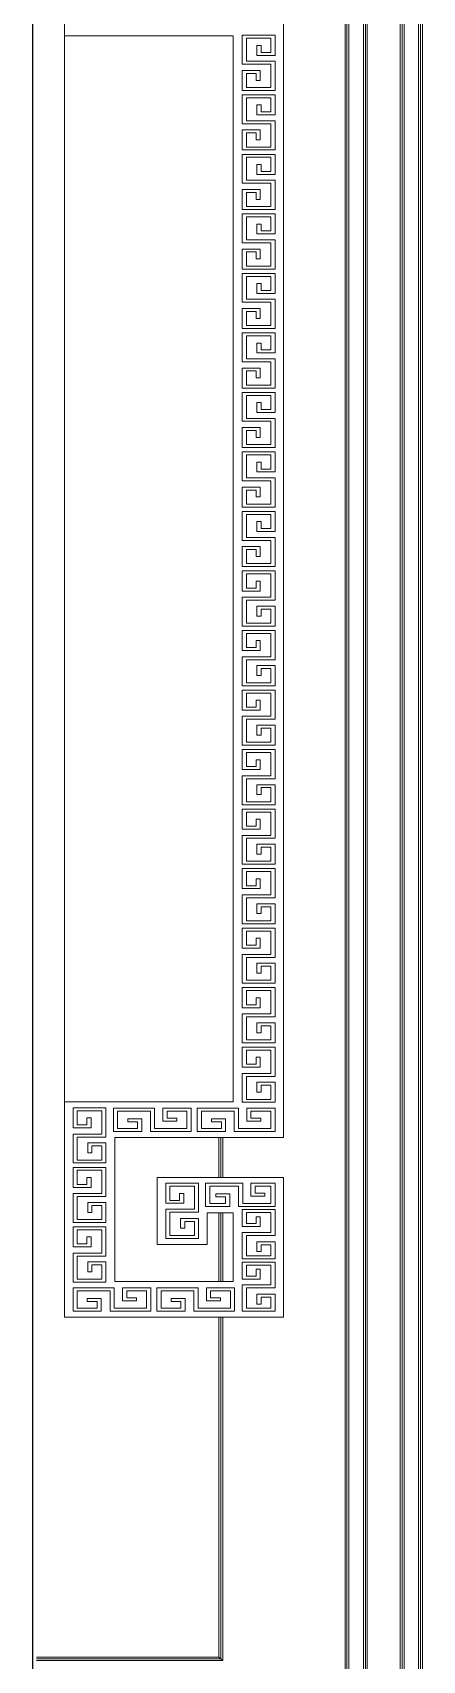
# Model space of a CAD drawing. Extents: x 44111 to 90315, y 4379 to 151689.
# Drawn here: x 70717 to 70950, y 11070 to 12040 of the extents above; entities that cross this region are included whole.
import ezdxf

# ---------------------------------------------------------------- set-up
doc = ezdxf.new("R2010")
doc.units = 0
doc.header["$LTSCALE"] = 1000
doc.header["$MEASUREMENT"] = 0
doc.layers.add('J-LM-门窗洞', color=35, linetype='Continuous')
doc.layers.add('细线', color=8, linetype='Continuous', lineweight=0)

msp = doc.modelspace()

# ---------------------------------------------------------------- linework, layer by layer
at = {"layer": 'J-LM-门窗洞'}
msp.add_line((70717.3, 12979.24), (70717.3, 10579.24), dxfattribs=at)
at = {"layer": '细线'}
for p, q in [((70947.73, 10955.79), (70947.73, 12538.67)), ((70948.9, 12539.6), (70948.9, 10954.86)), ((70950.07, 12540.53), (70950.07, 10953.93)), ((70936.77, 10964.02), (70936.76, 12530.44)), ((70937.93, 10963.09), (70937.93, 12531.36)), ((70939.1, 12532.29), (70939.1, 10962.17)), ((70914.82, 10980.49), (70914.81, 12513.97)), ((70915.98, 12514.89), (70915.99, 10979.56)), ((70917.15, 12515.82), (70917.15, 10978.64)), ((70903.85, 10988.73), (70903.84, 12505.73)), ((70905.01, 10987.8), (70905.01, 12506.66)), ((70906.18, 12507.59), (70906.18, 10986.87)), ((70736.49, 12038.01), (70736.49, 12166.35)), ((70867.03, 12059.22), (70867.03, 11381.25)), ((70837.1, 12038.01), (70736.49, 12038.01)), ((70736.49, 11402.46), (70736.49, 12038.01)), ((70837.1, 11402.46), (70837.1, 12038.01)), ((70842.44, 12038.26), (70842.44, 12021.05)), ((70862.05, 12038.26), (70842.44, 12038.26)), ((70844.94, 12036.49), (70859.56, 12036.49)), ((70844.94, 12022.81), (70844.94, 12036.49)), ((70859.56, 12036.49), (70859.56, 12028.08)), ((70862.05, 12026.32), (70862.05, 12038.26)), ((70851.27, 12032.22), (70851.27, 12026.32)), ((70853.74, 12032.22), (70851.27, 12032.22)), ((70851.27, 12026.32), (70862.05, 12026.32)), ((70853.74, 12028.08), (70853.74, 12032.22)), ((70859.56, 12028.08), (70853.74, 12028.08)), ((70842.44, 12021.05), (70859.56, 12021.05)), ((70842.44, 12017.32), (70842.44, 12005.38)), ((70853.23, 12017.32), (70842.44, 12017.32)), ((70862.05, 12022.81), (70844.94, 12022.81)), ((70844.94, 12015.56), (70850.73, 12015.56)), ((70844.94, 12007.15), (70844.94, 12015.56)), ((70850.73, 12015.56), (70850.73, 12011.42)), ((70853.23, 12011.42), (70853.23, 12017.32)), ((70859.56, 12021.05), (70859.56, 12007.15)), ((70862.05, 12005.38), (70862.05, 12022.81)), ((70842.44, 12005.38), (70862.05, 12005.38)), ((70859.56, 12007.15), (70844.94, 12007.15)), ((70850.73, 12011.42), (70853.23, 12011.42)), ((70842.44, 12002.78), (70842.44, 11985.57)), ((70862.05, 12002.78), (70842.44, 12002.78)), ((70844.94, 12001.01), (70859.56, 12001.01)), ((70844.94, 11987.33), (70844.94, 12001.01)), ((70851.27, 11996.74), (70851.27, 11990.83)), ((70853.74, 11996.74), (70851.27, 11996.74)), ((70853.74, 11992.6), (70853.74, 11996.74)), ((70859.56, 12001.01), (70859.56, 11992.6)), ((70862.05, 11990.83), (70862.05, 12002.78)), ((70842.44, 11985.57), (70859.56, 11985.57)), ((70862.05, 11987.33), (70844.94, 11987.33)), ((70851.27, 11990.83), (70862.05, 11990.83)), ((70859.56, 11992.6), (70853.74, 11992.6)), ((70859.56, 11985.57), (70859.56, 11971.67)), ((70862.05, 11969.9), (70862.05, 11987.33)), ((70842.44, 11981.84), (70842.44, 11969.9)), ((70853.23, 11981.84), (70842.44, 11981.84)), ((70844.94, 11980.07), (70850.73, 11980.07)), ((70844.94, 11971.67), (70844.94, 11980.07)), ((70850.73, 11980.07), (70850.73, 11975.93)), ((70850.73, 11975.93), (70853.23, 11975.93)), ((70853.23, 11975.93), (70853.23, 11981.84)), ((70842.44, 11969.9), (70862.05, 11969.9)), ((70842.44, 11967.3), (70842.44, 11950.09)), ((70862.05, 11967.3), (70842.44, 11967.3)), ((70859.56, 11971.67), (70844.94, 11971.67)), ((70844.94, 11965.53), (70859.56, 11965.53)), ((70844.94, 11951.85), (70844.94, 11965.53)), ((70859.56, 11965.53), (70859.56, 11957.12)), ((70862.05, 11955.36), (70862.05, 11967.3)), ((70851.27, 11961.26), (70851.27, 11955.36)), ((70853.74, 11961.26), (70851.27, 11961.26)), ((70851.27, 11955.36), (70862.05, 11955.36)), ((70853.74, 11957.12), (70853.74, 11961.26)), ((70859.56, 11957.12), (70853.74, 11957.12)), ((70842.44, 11950.09), (70859.56, 11950.09)), ((70842.44, 11946.36), (70842.44, 11934.42)), ((70853.23, 11946.36), (70842.44, 11946.36)), ((70862.05, 11951.85), (70844.94, 11951.85)), ((70853.23, 11940.45), (70853.23, 11946.36)), ((70859.56, 11950.09), (70859.56, 11936.19)), ((70862.05, 11934.42), (70862.05, 11951.85)), ((70844.94, 11944.6), (70850.73, 11944.6)), ((70844.94, 11936.19), (70844.94, 11944.6)), ((70859.56, 11936.19), (70844.94, 11936.19)), ((70850.73, 11944.6), (70850.73, 11940.45)), ((70850.73, 11940.45), (70853.23, 11940.45)), ((70842.44, 11934.42), (70862.05, 11934.42)), ((70842.44, 11931.82), (70842.44, 11914.61)), ((70862.05, 11931.82), (70842.44, 11931.82)), ((70844.94, 11930.05), (70859.56, 11930.05)), ((70844.94, 11916.37), (70844.94, 11930.05)), ((70859.56, 11930.05), (70859.56, 11921.64)), ((70862.05, 11919.87), (70862.05, 11931.82)), ((70851.27, 11925.78), (70851.27, 11919.87)), ((70853.74, 11925.78), (70851.27, 11925.78)), ((70851.27, 11919.87), (70862.05, 11919.87)), ((70853.74, 11921.64), (70853.74, 11925.78)), ((70859.56, 11921.64), (70853.74, 11921.64)), ((70842.44, 11914.61), (70859.56, 11914.61)), ((70842.44, 11910.88), (70842.44, 11898.94)), ((70853.23, 11910.88), (70842.44, 11910.88)), ((70862.05, 11916.37), (70844.94, 11916.37)), ((70844.94, 11909.11), (70850.73, 11909.11)), ((70844.94, 11900.71), (70844.94, 11909.11)), ((70850.73, 11909.11), (70850.73, 11904.98)), ((70853.23, 11904.98), (70853.23, 11910.88)), ((70859.56, 11914.61), (70859.56, 11900.71)), ((70862.05, 11898.94), (70862.05, 11916.37)), ((70842.44, 11898.94), (70862.05, 11898.94)), ((70859.56, 11900.71), (70844.94, 11900.71)), ((70850.73, 11904.98), (70853.23, 11904.98)), ((70842.44, 11896.34), (70842.44, 11879.13)), ((70862.05, 11896.34), (70842.44, 11896.34)), ((70844.94, 11894.57), (70859.56, 11894.57)), ((70844.94, 11880.89), (70844.94, 11894.57)), ((70851.27, 11890.3), (70851.27, 11884.39)), ((70853.74, 11890.3), (70851.27, 11890.3)), ((70853.74, 11886.16), (70853.74, 11890.3)), ((70859.56, 11894.57), (70859.56, 11886.16)), ((70862.05, 11884.39), (70862.05, 11896.34)), ((70842.44, 11879.13), (70859.56, 11879.13)), ((70862.05, 11880.89), (70844.94, 11880.89)), ((70851.27, 11884.39), (70862.05, 11884.39)), ((70859.56, 11886.16), (70853.74, 11886.16)), ((70859.56, 11879.13), (70859.56, 11865.23)), ((70862.05, 11863.46), (70862.05, 11880.89)), ((70842.44, 11875.4), (70842.44, 11863.46)), ((70853.23, 11875.4), (70842.44, 11875.4)), ((70844.94, 11873.63), (70850.73, 11873.63)), ((70844.94, 11865.23), (70844.94, 11873.63)), ((70850.73, 11873.63), (70850.73, 11869.49)), ((70850.73, 11869.49), (70853.23, 11869.49)), ((70853.23, 11869.49), (70853.23, 11875.4)), ((70842.44, 11863.46), (70862.05, 11863.46)), ((70842.44, 11860.86), (70842.44, 11843.65)), ((70862.05, 11860.86), (70842.44, 11860.86)), ((70859.56, 11865.23), (70844.94, 11865.23)), ((70844.94, 11859.09), (70859.56, 11859.09)), ((70844.94, 11845.41), (70844.94, 11859.09)), ((70859.56, 11859.09), (70859.56, 11850.68)), ((70862.05, 11848.91), (70862.05, 11860.86)), ((70851.27, 11854.82), (70851.27, 11848.91)), ((70853.74, 11854.82), (70851.27, 11854.82)), ((70851.27, 11848.91), (70862.05, 11848.91)), ((70853.74, 11850.68), (70853.74, 11854.82)), ((70859.56, 11850.68), (70853.74, 11850.68)), ((70842.44, 11843.65), (70859.56, 11843.65)), ((70842.44, 11839.92), (70842.44, 11827.98)), ((70853.23, 11839.92), (70842.44, 11839.92)), ((70862.05, 11845.41), (70844.94, 11845.41)), ((70853.23, 11834.01), (70853.23, 11839.92)), ((70859.56, 11843.65), (70859.56, 11829.75)), ((70862.05, 11827.98), (70862.05, 11845.41)), ((70844.94, 11838.16), (70850.73, 11838.16)), ((70844.94, 11829.75), (70844.94, 11838.16)), ((70859.56, 11829.75), (70844.94, 11829.75)), ((70850.73, 11838.16), (70850.73, 11834.01)), ((70850.73, 11834.01), (70853.23, 11834.01)), ((70842.44, 11827.98), (70862.05, 11827.98)), ((70842.44, 11825.38), (70842.44, 11808.16)), ((70862.05, 11825.38), (70842.44, 11825.38)), ((70844.94, 11823.61), (70859.56, 11823.61)), ((70844.94, 11809.93), (70844.94, 11823.61)), ((70859.56, 11823.61), (70859.56, 11815.2)), ((70862.05, 11813.43), (70862.05, 11825.38)), ((70862.05, 11809.93), (70844.94, 11809.93)), ((70851.27, 11819.34), (70851.27, 11813.43)), ((70853.74, 11819.34), (70851.27, 11819.34)), ((70851.27, 11813.43), (70862.05, 11813.43)), ((70853.74, 11815.2), (70853.74, 11819.34)), ((70859.56, 11815.2), (70853.74, 11815.2)), ((70862.05, 11792.5), (70862.05, 11809.93)), ((70842.44, 11808.16), (70859.56, 11808.16)), ((70842.44, 11804.44), (70842.45, 11792.5)), ((70853.23, 11804.44), (70842.44, 11804.44)), ((70844.94, 11802.67), (70850.73, 11802.67)), ((70844.94, 11794.27), (70844.94, 11802.67)), ((70850.73, 11802.67), (70850.73, 11798.53)), ((70853.23, 11798.53), (70853.23, 11804.44)), ((70859.56, 11808.16), (70859.56, 11794.27)), ((70842.45, 11792.5), (70862.05, 11792.5)), ((70859.56, 11794.27), (70844.94, 11794.27)), ((70850.73, 11798.53), (70853.23, 11798.53)), ((70842.45, 11789.9), (70842.45, 11772.69)), ((70862.05, 11789.9), (70842.45, 11789.9)), ((70844.94, 11788.13), (70859.56, 11788.13)), ((70844.94, 11774.45), (70844.94, 11788.13)), ((70851.27, 11783.86), (70851.27, 11777.95)), ((70853.74, 11783.86), (70851.27, 11783.86)), ((70853.74, 11779.72), (70853.74, 11783.86)), ((70859.56, 11788.13), (70859.56, 11779.72)), ((70862.05, 11777.95), (70862.05, 11789.9)), ((70842.45, 11772.69), (70859.56, 11772.69)), ((70862.05, 11774.45), (70844.94, 11774.45)), ((70851.27, 11777.95), (70862.05, 11777.95)), ((70859.56, 11779.72), (70853.74, 11779.72)), ((70859.56, 11772.69), (70859.56, 11758.78)), ((70862.05, 11757.02), (70862.05, 11774.45)), ((70842.45, 11768.96), (70842.45, 11757.02)), ((70853.23, 11768.96), (70842.45, 11768.96)), ((70844.94, 11767.19), (70850.73, 11767.19)), ((70844.94, 11758.78), (70844.94, 11767.19)), ((70850.73, 11767.19), (70850.73, 11763.05)), ((70850.73, 11763.05), (70853.23, 11763.05)), ((70853.23, 11763.05), (70853.23, 11768.96)), ((70842.45, 11757.02), (70862.05, 11757.02)), ((70842.45, 11754.41), (70842.45, 11737.21)), ((70862.05, 11754.41), (70842.45, 11754.41)), ((70859.56, 11758.78), (70844.94, 11758.78)), ((70844.94, 11752.65), (70859.56, 11752.65)), ((70844.94, 11738.97), (70844.94, 11752.65)), ((70859.56, 11752.65), (70859.56, 11744.24)), ((70862.05, 11742.47), (70862.05, 11754.41)), ((70851.27, 11748.38), (70851.27, 11742.47)), ((70853.74, 11748.38), (70851.27, 11748.38)), ((70851.27, 11742.47), (70862.05, 11742.47)), ((70853.74, 11744.24), (70853.74, 11748.38)), ((70859.56, 11744.24), (70853.74, 11744.24)), ((70842.45, 11737.21), (70859.56, 11737.21)), ((70842.45, 11733.48), (70842.45, 11721.54)), ((70853.23, 11733.48), (70842.45, 11733.48)), ((70862.05, 11738.97), (70844.94, 11738.97)), ((70853.23, 11727.57), (70853.23, 11733.48)), ((70859.56, 11737.21), (70859.56, 11723.31)), ((70862.05, 11721.54), (70862.05, 11738.97)), ((70844.94, 11731.71), (70850.73, 11731.71)), ((70844.94, 11723.31), (70844.94, 11731.71)), ((70859.56, 11723.31), (70844.94, 11723.31)), ((70850.73, 11731.71), (70850.73, 11727.57)), ((70850.73, 11727.57), (70853.23, 11727.57)), ((70842.45, 11721.54), (70862.05, 11721.54)), ((70842.45, 11718.94), (70842.45, 11706.99)), ((70862.05, 11718.94), (70842.45, 11718.94)), ((70844.94, 11717.17), (70859.56, 11717.17)), ((70844.94, 11708.76), (70844.94, 11717.17)), ((70850.73, 11712.9), (70850.73, 11708.76)), ((70853.23, 11712.9), (70850.73, 11712.9)), ((70853.23, 11706.99), (70853.23, 11712.9)), ((70859.56, 11717.17), (70859.56, 11703.27)), ((70862.05, 11701.5), (70862.05, 11718.94)), ((70842.45, 11706.99), (70853.23, 11706.99)), ((70842.45, 11703.27), (70842.45, 11686.06)), ((70859.56, 11703.27), (70842.45, 11703.27)), ((70850.73, 11708.76), (70844.94, 11708.76)), ((70844.94, 11701.5), (70862.05, 11701.5)), ((70844.94, 11687.83), (70844.94, 11701.5)), ((70851.27, 11698), (70851.27, 11692.09)), ((70862.05, 11698), (70851.27, 11698)), ((70853.74, 11696.23), (70859.56, 11696.23)), ((70853.74, 11692.09), (70853.74, 11696.23)), ((70859.56, 11696.23), (70859.56, 11687.83)), ((70862.05, 11686.06), (70862.05, 11698)), ((70842.45, 11686.06), (70862.05, 11686.06)), ((70859.56, 11687.83), (70844.94, 11687.83)), ((70851.27, 11692.09), (70853.74, 11692.09)), ((70842.45, 11683.46), (70842.45, 11671.51)), ((70862.05, 11683.46), (70842.45, 11683.46)), ((70844.94, 11681.69), (70859.56, 11681.69)), ((70844.94, 11673.28), (70844.94, 11681.69)), ((70850.73, 11677.42), (70850.73, 11673.28)), ((70853.23, 11677.42), (70850.73, 11677.42)), ((70853.23, 11671.51), (70853.23, 11677.42)), ((70859.56, 11681.69), (70859.56, 11667.79)), ((70862.05, 11666.02), (70862.05, 11683.46)), ((70842.45, 11671.51), (70853.23, 11671.51)), ((70842.45, 11667.79), (70842.45, 11650.58)), ((70859.56, 11667.79), (70842.45, 11667.79)), ((70850.73, 11673.28), (70844.94, 11673.28)), ((70844.94, 11666.02), (70862.05, 11666.02)), ((70844.94, 11652.34), (70844.94, 11666.02)), ((70851.27, 11662.52), (70851.27, 11656.61)), ((70862.05, 11662.52), (70851.27, 11662.52)), ((70851.27, 11656.61), (70853.74, 11656.61)), ((70853.74, 11660.75), (70859.56, 11660.75)), ((70853.74, 11656.61), (70853.74, 11660.75)), ((70859.56, 11660.75), (70859.56, 11652.34)), ((70862.05, 11650.58), (70862.05, 11662.52)), ((70842.45, 11650.58), (70862.05, 11650.58)), ((70842.45, 11647.97), (70842.45, 11636.03)), ((70862.05, 11647.97), (70842.45, 11647.97)), ((70859.56, 11652.34), (70844.94, 11652.34)), ((70844.94, 11646.21), (70859.56, 11646.21)), ((70844.94, 11637.8), (70844.94, 11646.21)), ((70859.56, 11646.21), (70859.56, 11632.31)), ((70862.05, 11630.54), (70862.05, 11647.97)), ((70842.45, 11636.03), (70853.23, 11636.03)), ((70850.73, 11637.8), (70844.94, 11637.8)), ((70850.73, 11641.94), (70850.73, 11637.8)), ((70853.23, 11641.94), (70850.73, 11641.94)), ((70853.23, 11636.03), (70853.23, 11641.94)), ((70842.45, 11632.31), (70842.45, 11615.1)), ((70859.56, 11632.31), (70842.45, 11632.31)), ((70844.94, 11630.54), (70862.05, 11630.54)), ((70844.94, 11616.87), (70844.94, 11630.54)), ((70851.27, 11627.04), (70851.27, 11621.13)), ((70862.05, 11627.04), (70851.27, 11627.04)), ((70862.05, 11615.1), (70862.05, 11627.04)), ((70859.56, 11616.87), (70844.94, 11616.87)), ((70851.27, 11621.13), (70853.74, 11621.13)), ((70853.74, 11625.27), (70859.56, 11625.27)), ((70853.74, 11621.13), (70853.74, 11625.27)), ((70859.56, 11625.27), (70859.56, 11616.87)), ((70842.45, 11615.1), (70862.05, 11615.1)), ((70842.45, 11612.5), (70842.45, 11600.55)), ((70862.05, 11612.5), (70842.45, 11612.5)), ((70844.94, 11610.73), (70859.56, 11610.73)), ((70844.94, 11602.32), (70844.94, 11610.73)), ((70850.73, 11606.46), (70850.73, 11602.32)), ((70853.23, 11606.46), (70850.73, 11606.46)), ((70853.23, 11600.55), (70853.23, 11606.46)), ((70859.56, 11610.73), (70859.56, 11596.83)), ((70862.05, 11595.06), (70862.05, 11612.5)), ((70842.45, 11600.55), (70853.23, 11600.55)), ((70842.45, 11596.83), (70842.45, 11579.62)), ((70859.56, 11596.83), (70842.45, 11596.83)), ((70850.73, 11602.32), (70844.94, 11602.32)), ((70844.94, 11595.06), (70862.05, 11595.06)), ((70844.94, 11581.38), (70844.94, 11595.06)), ((70851.27, 11591.56), (70851.27, 11585.65)), ((70862.05, 11591.56), (70851.27, 11591.56)), ((70853.74, 11589.79), (70859.56, 11589.79)), ((70853.74, 11585.65), (70853.74, 11589.79)), ((70859.56, 11589.79), (70859.56, 11581.38)), ((70862.05, 11579.62), (70862.05, 11591.56)), ((70842.45, 11579.62), (70862.05, 11579.62)), ((70842.45, 11577.01), (70842.45, 11565.07)), ((70862.05, 11577.01), (70842.45, 11577.01)), ((70859.56, 11581.38), (70844.94, 11581.38)), ((70851.27, 11585.65), (70853.74, 11585.65)), ((70862.05, 11559.58), (70862.05, 11577.01)), ((70844.94, 11575.25), (70859.56, 11575.25)), ((70844.94, 11566.84), (70844.94, 11575.25)), ((70850.73, 11570.98), (70850.73, 11566.84)), ((70853.23, 11570.98), (70850.73, 11570.98)), ((70853.23, 11565.07), (70853.23, 11570.98)), ((70859.56, 11575.25), (70859.56, 11561.35)), ((70842.45, 11565.07), (70853.23, 11565.07)), ((70842.45, 11561.35), (70842.45, 11544.14)), ((70859.56, 11561.35), (70842.45, 11561.35)), ((70850.73, 11566.84), (70844.94, 11566.84)), ((70844.94, 11559.58), (70862.05, 11559.58)), ((70844.94, 11545.9), (70844.94, 11559.58)), ((70851.27, 11556.08), (70851.27, 11550.17)), ((70862.05, 11556.08), (70851.27, 11556.08)), ((70851.27, 11550.17), (70853.74, 11550.17)), ((70853.74, 11554.31), (70859.56, 11554.31)), ((70853.74, 11550.17), (70853.74, 11554.31)), ((70859.56, 11554.31), (70859.56, 11545.9)), ((70862.05, 11544.14), (70862.05, 11556.08)), ((70842.45, 11544.14), (70862.05, 11544.14)), ((70842.45, 11541.53), (70842.45, 11529.59)), ((70862.05, 11541.53), (70842.45, 11541.53)), ((70859.56, 11545.9), (70844.94, 11545.9)), ((70844.94, 11539.77), (70859.56, 11539.77)), ((70844.94, 11531.36), (70844.94, 11539.77)), ((70859.56, 11539.77), (70859.56, 11525.87)), ((70862.05, 11524.1), (70862.05, 11541.53)), ((70842.45, 11529.59), (70853.23, 11529.59)), ((70850.73, 11531.36), (70844.94, 11531.36)), ((70850.73, 11535.5), (70850.73, 11531.36)), ((70853.23, 11535.5), (70850.73, 11535.5)), ((70853.23, 11529.59), (70853.23, 11535.5)), ((70842.45, 11525.87), (70842.45, 11508.66)), ((70859.56, 11525.87), (70842.45, 11525.87)), ((70844.94, 11524.1), (70862.05, 11524.1)), ((70844.94, 11510.43), (70844.94, 11524.1)), ((70851.27, 11520.6), (70851.27, 11514.69)), ((70862.05, 11520.6), (70851.27, 11520.6)), ((70853.74, 11518.83), (70859.56, 11518.83)), ((70853.74, 11514.69), (70853.74, 11518.83)), ((70859.56, 11518.83), (70859.56, 11510.43)), ((70862.05, 11508.66), (70862.05, 11520.6)), ((70859.56, 11510.43), (70844.94, 11510.43)), ((70851.27, 11514.69), (70853.74, 11514.69)), ((70842.45, 11508.66), (70862.05, 11508.66)), ((70842.45, 11506.06), (70842.45, 11494.11)), ((70862.05, 11506.06), (70842.45, 11506.06)), ((70844.94, 11504.29), (70859.56, 11504.29)), ((70844.94, 11495.88), (70844.94, 11504.29)), ((70850.74, 11500.02), (70850.74, 11495.88)), ((70853.23, 11500.02), (70850.74, 11500.02)), ((70853.23, 11494.11), (70853.23, 11500.02)), ((70859.56, 11504.29), (70859.56, 11490.39)), ((70862.05, 11488.62), (70862.05, 11506.06)), ((70842.45, 11494.11), (70853.23, 11494.11)), ((70842.45, 11490.39), (70842.45, 11473.18)), ((70859.56, 11490.39), (70842.45, 11490.39)), ((70850.74, 11495.88), (70844.94, 11495.88)), ((70844.94, 11488.62), (70862.05, 11488.62)), ((70844.94, 11474.94), (70844.94, 11488.62)), ((70851.27, 11485.12), (70851.27, 11479.21)), ((70862.05, 11485.12), (70851.27, 11485.12)), ((70853.74, 11483.35), (70859.56, 11483.35)), ((70853.74, 11479.21), (70853.74, 11483.35)), ((70859.56, 11483.35), (70859.56, 11474.94)), ((70862.05, 11473.18), (70862.05, 11485.12)), ((70842.45, 11473.18), (70862.05, 11473.18)), ((70842.45, 11470.57), (70842.45, 11458.63)), ((70862.05, 11470.57), (70842.45, 11470.57)), ((70859.56, 11474.94), (70844.94, 11474.94)), ((70851.27, 11479.21), (70853.74, 11479.21)), ((70862.05, 11453.14), (70862.05, 11470.57)), ((70844.94, 11468.81), (70859.56, 11468.81)), ((70844.94, 11460.4), (70844.94, 11468.81)), ((70850.74, 11460.4), (70844.94, 11460.4)), ((70850.74, 11464.54), (70850.74, 11460.4)), ((70853.23, 11464.54), (70850.74, 11464.54)), ((70853.23, 11458.63), (70853.23, 11464.54)), ((70859.56, 11468.81), (70859.56, 11454.91)), ((70842.45, 11458.63), (70853.23, 11458.63)), ((70842.45, 11454.91), (70842.45, 11437.69)), ((70859.56, 11454.91), (70842.45, 11454.91)), ((70844.94, 11453.14), (70862.05, 11453.14)), ((70844.94, 11439.46), (70844.94, 11453.14)), ((70851.27, 11449.64), (70851.27, 11443.73)), ((70862.05, 11449.64), (70851.27, 11449.64)), ((70851.27, 11443.73), (70853.74, 11443.73)), ((70853.74, 11447.87), (70859.56, 11447.87)), ((70853.74, 11443.73), (70853.74, 11447.87)), ((70859.56, 11447.87), (70859.56, 11439.46)), ((70862.05, 11437.69), (70862.05, 11449.64)), ((70842.45, 11437.69), (70862.05, 11437.69)), ((70842.45, 11435.09), (70842.45, 11423.15)), ((70862.05, 11435.09), (70842.45, 11435.09)), ((70859.56, 11439.46), (70844.94, 11439.46)), ((70844.94, 11433.32), (70859.56, 11433.32)), ((70844.94, 11424.92), (70844.94, 11433.32)), ((70859.56, 11433.32), (70859.56, 11419.43)), ((70862.05, 11417.66), (70862.05, 11435.09)), ((70842.45, 11423.15), (70853.23, 11423.15)), ((70850.74, 11424.92), (70844.94, 11424.92)), ((70850.74, 11429.06), (70850.74, 11424.92)), ((70853.23, 11429.06), (70850.74, 11429.06)), ((70853.23, 11423.15), (70853.23, 11429.06)), ((70842.45, 11419.43), (70842.45, 11402.22)), ((70859.56, 11419.43), (70842.45, 11419.43)), ((70844.94, 11417.66), (70862.05, 11417.66)), ((70844.94, 11403.98), (70844.94, 11417.66)), ((70851.27, 11414.16), (70851.27, 11408.25)), ((70862.05, 11414.16), (70851.27, 11414.16)), ((70853.74, 11412.39), (70859.56, 11412.39)), ((70853.74, 11408.25), (70853.74, 11412.39)), ((70859.56, 11412.39), (70859.56, 11403.98)), ((70862.05, 11402.22), (70862.05, 11414.16)), ((70736.49, 11402.46), (70837.1, 11402.46)), ((70736.49, 11274.12), (70736.49, 11402.46)), ((70842.45, 11402.22), (70862.05, 11402.22)), ((70859.56, 11403.98), (70844.94, 11403.98)), ((70851.27, 11408.25), (70853.74, 11408.25)), ((70741.48, 11398.93), (70741.48, 11386.98)), ((70761.09, 11398.93), (70741.48, 11398.93)), ((70743.98, 11397.16), (70758.59, 11397.16)), ((70743.98, 11388.75), (70743.98, 11397.16)), ((70749.77, 11392.89), (70749.77, 11388.75)), ((70752.27, 11392.89), (70749.77, 11392.89)), ((70752.27, 11386.98), (70752.27, 11392.89)), ((70758.59, 11397.16), (70758.59, 11383.26)), ((70761.09, 11381.49), (70761.09, 11398.93)), ((70765.59, 11398.68), (70765.59, 11384.78)), ((70790.19, 11398.68), (70765.59, 11398.68)), ((70768.09, 11396.91), (70787.7, 11396.91)), ((70768.09, 11386.55), (70768.09, 11396.91)), ((70782.46, 11392.43), (70774.11, 11392.43)), ((70774.11, 11392.43), (70774.11, 11390.66)), ((70782.46, 11384.78), (70782.46, 11392.43)), ((70787.7, 11396.91), (70787.7, 11384.78)), ((70790.19, 11386.55), (70790.19, 11398.68)), ((70795.15, 11398.68), (70795.15, 11391.03)), ((70811.99, 11398.68), (70795.15, 11398.68)), ((70797.62, 11396.91), (70809.49, 11396.91)), ((70797.62, 11392.8), (70797.62, 11396.91)), ((70803.48, 11392.8), (70797.62, 11392.8)), ((70803.48, 11391.03), (70803.48, 11392.8)), ((70809.49, 11396.91), (70809.49, 11386.55)), ((70811.99, 11384.78), (70811.99, 11398.68)), ((70815.65, 11398.68), (70815.65, 11384.78)), ((70840.26, 11398.68), (70815.65, 11398.68)), ((70818.15, 11396.91), (70837.76, 11396.91)), ((70818.15, 11386.55), (70818.15, 11396.91)), ((70832.52, 11392.43), (70824.17, 11392.43)), ((70824.17, 11392.43), (70824.17, 11390.66)), ((70832.52, 11384.78), (70832.52, 11392.43)), ((70837.76, 11396.91), (70837.76, 11384.78)), ((70840.26, 11386.55), (70840.26, 11398.68)), ((70845.19, 11398.68), (70845.19, 11391.03)), ((70862.05, 11398.68), (70845.19, 11398.68)), ((70847.69, 11396.91), (70859.56, 11396.91)), ((70847.69, 11392.8), (70847.69, 11396.91)), ((70853.54, 11392.8), (70847.69, 11392.8)), ((70853.54, 11391.03), (70853.54, 11392.8)), ((70859.56, 11396.91), (70859.56, 11386.55)), ((70862.05, 11384.78), (70862.05, 11398.68)), ((70741.48, 11386.98), (70752.27, 11386.98)), ((70741.48, 11383.26), (70741.48, 11366.05)), ((70758.59, 11383.26), (70741.48, 11383.26)), ((70749.77, 11388.75), (70743.98, 11388.75)), ((70765.59, 11384.78), (70782.46, 11384.78)), ((70779.96, 11386.55), (70768.09, 11386.55)), ((70774.11, 11390.66), (70779.96, 11390.66)), ((70779.96, 11390.66), (70779.96, 11386.55)), ((70787.7, 11384.78), (70811.99, 11384.78)), ((70809.49, 11386.55), (70790.19, 11386.55)), ((70795.15, 11391.03), (70803.48, 11391.03)), ((70815.65, 11384.78), (70832.52, 11384.78)), ((70830.02, 11386.55), (70818.15, 11386.55)), ((70824.17, 11390.66), (70830.02, 11390.66)), ((70830.02, 11390.66), (70830.02, 11386.55)), ((70837.76, 11384.78), (70862.05, 11384.78)), ((70859.56, 11386.55), (70840.26, 11386.55)), ((70845.19, 11391.03), (70853.54, 11391.03)), ((70743.98, 11381.49), (70761.09, 11381.49)), ((70743.98, 11367.81), (70743.98, 11381.49)), ((70750.3, 11377.99), (70750.3, 11372.08)), ((70761.09, 11377.99), (70750.3, 11377.99)), ((70752.78, 11376.22), (70758.59, 11376.22)), ((70752.78, 11372.08), (70752.78, 11376.22)), ((70758.59, 11376.22), (70758.59, 11367.81)), ((70761.09, 11366.05), (70761.09, 11377.99)), ((70766.41, 11381.25), (70766.41, 11295.33)), ((70828.49, 11381.25), (70766.41, 11381.25)), ((70828.49, 11357.49), (70828.49, 11381.25)), ((70828.49, 11381.25), (70829.65, 11381.25)), ((70829.65, 11381.25), (70829.65, 11357.49)), ((70829.65, 11381.25), (70830.82, 11381.25)), ((70830.82, 11381.25), (70830.82, 11357.49)), ((70867.03, 11381.25), (70830.82, 11381.25)), ((70741.48, 11366.05), (70761.09, 11366.05)), ((70741.48, 11363.44), (70741.48, 11351.5)), ((70761.09, 11363.44), (70741.48, 11363.44)), ((70758.59, 11367.81), (70743.98, 11367.81)), ((70750.3, 11372.08), (70752.78, 11372.08)), ((70761.09, 11346.01), (70761.09, 11363.44)), ((70743.98, 11361.68), (70758.59, 11361.68)), ((70743.98, 11353.27), (70743.98, 11361.68)), ((70749.77, 11357.41), (70749.77, 11353.27)), ((70752.27, 11357.41), (70749.77, 11357.41)), ((70752.27, 11351.5), (70752.27, 11357.41)), ((70758.59, 11361.68), (70758.59, 11347.78)), ((70791.69, 11317.54), (70791.69, 11357.49)), ((70791.69, 11357.49), (70828.49, 11357.49)), ((70796.84, 11353.95), (70796.84, 11342.01)), ((70816.45, 11353.95), (70796.84, 11353.95)), ((70816.45, 11336.74), (70816.45, 11353.95)), ((70820.65, 11353.95), (70820.65, 11340.06)), ((70842.75, 11353.95), (70820.65, 11353.95)), ((70829.65, 11357.49), (70828.49, 11357.49)), ((70830.82, 11357.49), (70829.65, 11357.49)), ((70830.82, 11357.49), (70867.03, 11357.49)), ((70842.75, 11341.82), (70842.75, 11353.95)), ((70847.69, 11353.95), (70847.69, 11346.31)), ((70862.05, 11353.95), (70847.69, 11353.95)), ((70862.05, 11340.06), (70862.05, 11353.95)), ((70867.03, 11357.49), (70867.03, 11274.12)), ((70741.48, 11351.5), (70752.27, 11351.5)), ((70741.48, 11347.78), (70741.48, 11330.57)), ((70758.59, 11347.78), (70741.48, 11347.78)), ((70749.77, 11353.27), (70743.98, 11353.27)), ((70743.98, 11346.01), (70761.09, 11346.01)), ((70743.98, 11332.34), (70743.98, 11346.01)), ((70799.34, 11352.19), (70813.96, 11352.19)), ((70799.34, 11343.78), (70799.34, 11352.19)), ((70805.13, 11347.92), (70805.13, 11343.78)), ((70807.63, 11347.92), (70805.13, 11347.92)), ((70807.63, 11342.01), (70807.63, 11347.92)), ((70813.96, 11352.19), (70813.96, 11338.51)), ((70823.15, 11352.19), (70840.26, 11352.19)), ((70823.15, 11341.82), (70823.15, 11352.19)), ((70835, 11347.7), (70826.67, 11347.7)), ((70826.67, 11347.7), (70826.67, 11345.93)), ((70826.67, 11345.93), (70832.52, 11345.93)), ((70832.52, 11345.93), (70832.52, 11341.82)), ((70835, 11340.06), (70835, 11347.7)), ((70840.26, 11352.19), (70840.26, 11340.06)), ((70847.69, 11346.31), (70856.04, 11346.31)), ((70850.18, 11352.19), (70859.56, 11352.19)), ((70850.18, 11348.07), (70850.18, 11352.19)), ((70856.04, 11348.07), (70850.18, 11348.07)), ((70856.04, 11346.31), (70856.04, 11348.07)), ((70859.56, 11352.19), (70859.56, 11341.82)), ((70750.3, 11342.51), (70750.3, 11336.6)), ((70761.09, 11342.51), (70750.3, 11342.51)), ((70750.3, 11336.6), (70752.78, 11336.6)), ((70752.78, 11340.74), (70758.59, 11340.74)), ((70752.78, 11336.6), (70752.78, 11340.74)), ((70758.59, 11340.74), (70758.59, 11332.34)), ((70761.09, 11330.57), (70761.09, 11342.51)), ((70796.84, 11342.01), (70807.63, 11342.01)), ((70796.84, 11338.51), (70796.84, 11321.07)), ((70813.96, 11338.51), (70796.84, 11338.51)), ((70805.13, 11343.78), (70799.34, 11343.78)), ((70799.34, 11336.74), (70816.45, 11336.74)), ((70799.34, 11322.84), (70799.34, 11336.74)), ((70820.65, 11340.06), (70835, 11340.06)), ((70821.61, 11336.27), (70821.61, 11317.54)), ((70828.49, 11336.27), (70821.61, 11336.27)), ((70832.52, 11341.82), (70823.15, 11341.82)), ((70828.49, 11295.33), (70828.49, 11336.27)), ((70828.49, 11336.27), (70829.65, 11336.27)), ((70829.65, 11336.27), (70829.65, 11295.33)), ((70829.65, 11336.27), (70830.82, 11336.27)), ((70830.82, 11336.27), (70830.82, 11295.33)), ((70837.1, 11336.27), (70830.82, 11336.27)), ((70837.1, 11295.33), (70837.1, 11336.27)), ((70840.26, 11340.06), (70862.05, 11340.06)), ((70842.45, 11338.29), (70842.45, 11328.11)), ((70862.05, 11338.29), (70842.45, 11338.29)), ((70859.56, 11341.82), (70842.75, 11341.82)), ((70844.94, 11336.52), (70859.56, 11336.52)), ((70844.94, 11329.88), (70844.94, 11336.52)), ((70859.56, 11336.52), (70859.56, 11324.61)), ((70862.05, 11322.84), (70862.05, 11338.29)), ((70741.48, 11330.57), (70761.09, 11330.57)), ((70741.48, 11327.97), (70741.48, 11316.02)), ((70761.09, 11327.97), (70741.48, 11327.97)), ((70758.59, 11332.34), (70743.98, 11332.34)), ((70743.98, 11326.2), (70758.59, 11326.2)), ((70743.98, 11317.79), (70743.98, 11326.2)), ((70758.59, 11326.2), (70758.59, 11312.3)), ((70761.09, 11310.53), (70761.09, 11327.97)), ((70805.67, 11333.02), (70805.67, 11327.11)), ((70816.45, 11333.02), (70805.67, 11333.02)), ((70805.67, 11327.11), (70808.16, 11327.11)), ((70808.16, 11331.25), (70813.96, 11331.25)), ((70808.16, 11327.11), (70808.16, 11331.25)), ((70813.96, 11331.25), (70813.96, 11322.84)), ((70816.45, 11321.07), (70816.45, 11333.02)), ((70842.45, 11328.11), (70853.23, 11328.11)), ((70842.45, 11324.61), (70842.45, 11308.95)), ((70859.56, 11324.61), (70842.45, 11324.61)), ((70850.74, 11329.88), (70844.94, 11329.88)), ((70850.74, 11334.02), (70850.74, 11329.88)), ((70853.23, 11334.02), (70850.74, 11334.02)), ((70853.23, 11328.11), (70853.23, 11334.02)), ((70741.48, 11316.02), (70752.27, 11316.02)), ((70749.77, 11317.79), (70743.98, 11317.79)), ((70749.77, 11321.93), (70749.77, 11317.79)), ((70752.27, 11321.93), (70749.77, 11321.93)), ((70752.27, 11316.02), (70752.27, 11321.93)), ((70821.61, 11317.54), (70791.69, 11317.54)), ((70796.84, 11321.07), (70816.45, 11321.07)), ((70813.96, 11322.84), (70799.34, 11322.84)), ((70844.94, 11322.84), (70862.05, 11322.84)), ((70844.94, 11310.71), (70844.94, 11322.84)), ((70851.27, 11319.12), (70851.27, 11313.21)), ((70862.05, 11319.12), (70851.27, 11319.12)), ((70853.74, 11317.35), (70859.56, 11317.35)), ((70853.74, 11313.21), (70853.74, 11317.35)), ((70859.56, 11317.35), (70859.56, 11310.71)), ((70862.05, 11308.95), (70862.05, 11319.12)), ((70741.48, 11312.3), (70741.48, 11295.09)), ((70758.59, 11312.3), (70741.48, 11312.3)), ((70743.98, 11310.53), (70761.09, 11310.53)), ((70743.98, 11296.85), (70743.98, 11310.53)), ((70750.3, 11307.03), (70750.3, 11301.12)), ((70761.09, 11307.03), (70750.3, 11307.03)), ((70752.78, 11305.26), (70758.59, 11305.26)), ((70752.78, 11301.12), (70752.78, 11305.26)), ((70758.59, 11305.26), (70758.59, 11296.85)), ((70761.09, 11295.09), (70761.09, 11307.03)), ((70842.45, 11308.95), (70862.05, 11308.95)), ((70842.45, 11307), (70842.45, 11296.82)), ((70862.05, 11307), (70842.45, 11307)), ((70859.56, 11310.71), (70844.94, 11310.71)), ((70844.94, 11305.23), (70859.56, 11305.23)), ((70844.94, 11298.59), (70844.94, 11305.23)), ((70851.27, 11313.21), (70853.74, 11313.21)), ((70859.56, 11305.23), (70859.56, 11293.32)), ((70862.05, 11291.55), (70862.05, 11307)), ((70758.59, 11296.85), (70743.98, 11296.85)), ((70750.3, 11301.12), (70752.78, 11301.12)), ((70842.45, 11296.82), (70853.23, 11296.82)), ((70850.74, 11298.59), (70844.94, 11298.59)), ((70850.74, 11302.73), (70850.74, 11298.59)), ((70853.23, 11302.73), (70850.74, 11302.73)), ((70853.23, 11296.82), (70853.23, 11302.73)), ((70741.48, 11295.09), (70761.09, 11295.09)), ((70741.48, 11291.55), (70741.48, 11277.65)), ((70766.08, 11291.55), (70741.48, 11291.55)), ((70743.98, 11289.78), (70763.59, 11289.78)), ((70743.98, 11279.42), (70743.98, 11289.78)), ((70763.59, 11289.78), (70763.59, 11277.65)), ((70766.08, 11279.42), (70766.08, 11291.55)), ((70766.41, 11295.33), (70828.49, 11295.33)), ((70771.02, 11291.55), (70771.02, 11283.91)), ((70787.86, 11291.55), (70771.02, 11291.55)), ((70773.51, 11289.78), (70785.36, 11289.78)), ((70773.51, 11285.67), (70773.51, 11289.78)), ((70779.35, 11285.67), (70773.51, 11285.67)), ((70779.35, 11283.91), (70779.35, 11285.67)), ((70785.36, 11289.78), (70785.36, 11279.42)), ((70787.86, 11277.65), (70787.86, 11291.55)), ((70791.54, 11291.55), (70791.54, 11277.65)), ((70816.13, 11291.55), (70791.54, 11291.55)), ((70794.02, 11289.78), (70813.65, 11289.78)), ((70794.02, 11279.42), (70794.02, 11289.78)), ((70813.65, 11289.78), (70813.65, 11277.65)), ((70816.13, 11279.42), (70816.13, 11291.55)), ((70821.08, 11291.55), (70821.08, 11283.91)), ((70837.92, 11291.55), (70821.08, 11291.55)), ((70823.58, 11289.78), (70835.43, 11289.78)), ((70823.58, 11285.67), (70823.58, 11289.78)), ((70829.41, 11285.67), (70823.58, 11285.67)), ((70829.65, 11295.33), (70828.49, 11295.33)), ((70829.41, 11283.91), (70829.41, 11285.67)), ((70830.82, 11295.33), (70829.65, 11295.33)), ((70830.82, 11295.33), (70837.1, 11295.33)), ((70835.43, 11289.78), (70835.43, 11279.42)), ((70837.92, 11277.65), (70837.92, 11291.55)), ((70842.45, 11293.32), (70842.45, 11277.65)), ((70859.56, 11293.32), (70842.45, 11293.32)), ((70844.94, 11291.55), (70862.05, 11291.55)), ((70844.94, 11279.42), (70844.94, 11291.55)), ((70851.27, 11287.83), (70851.27, 11281.92)), ((70862.05, 11287.83), (70851.27, 11287.83)), ((70853.74, 11286.06), (70859.56, 11286.06)), ((70853.74, 11281.92), (70853.74, 11286.06)), ((70859.56, 11286.06), (70859.56, 11279.42)), ((70862.05, 11277.65), (70862.05, 11287.83)), ((70741.48, 11277.65), (70758.33, 11277.65)), ((70755.83, 11279.42), (70743.98, 11279.42)), ((70758.33, 11285.3), (70750, 11285.3)), ((70750, 11285.3), (70750, 11283.53)), ((70750, 11283.53), (70755.83, 11283.53)), ((70755.83, 11283.53), (70755.83, 11279.42)), ((70758.33, 11277.65), (70758.33, 11285.3)), ((70763.59, 11277.65), (70787.86, 11277.65)), ((70785.36, 11279.42), (70766.08, 11279.42)), ((70771.02, 11283.91), (70779.35, 11283.91)), ((70791.54, 11277.65), (70808.39, 11277.65)), ((70805.89, 11279.42), (70794.02, 11279.42)), ((70808.39, 11285.3), (70800.06, 11285.3)), ((70800.06, 11285.3), (70800.06, 11283.53)), ((70800.06, 11283.53), (70805.89, 11283.53)), ((70805.89, 11283.53), (70805.89, 11279.42)), ((70808.39, 11277.65), (70808.39, 11285.3)), ((70813.65, 11277.65), (70837.92, 11277.65)), ((70835.43, 11279.42), (70816.13, 11279.42)), ((70821.08, 11283.91), (70829.41, 11283.91)), ((70842.45, 11277.65), (70862.05, 11277.65)), ((70859.56, 11279.42), (70844.94, 11279.42)), ((70851.27, 11281.92), (70853.74, 11281.92)), ((70828.49, 11274.12), (70736.49, 11274.12)), ((70828.49, 11071.37), (70828.49, 11274.12)), ((70828.49, 11274.12), (70829.65, 11274.12)), ((70829.65, 11274.12), (70829.65, 11070.44)), ((70829.65, 11274.12), (70830.82, 11274.12)), ((70830.82, 11274.12), (70830.82, 11069.51)), ((70867.03, 11274.12), (70830.82, 11274.12)), ((70719.65, 11071.37), (70828.49, 11071.37)), ((70829.65, 11070.44), (70719.65, 11070.44)), ((70830.82, 11069.51), (70719.65, 11069.51)), ((70829.65, 11070.44), (70828.49, 11071.37)), ((70829.65, 11070.44), (70830.82, 11069.51))]:
    msp.add_line(p, q, dxfattribs=at)

doc.saveas('drawing.dxf')
